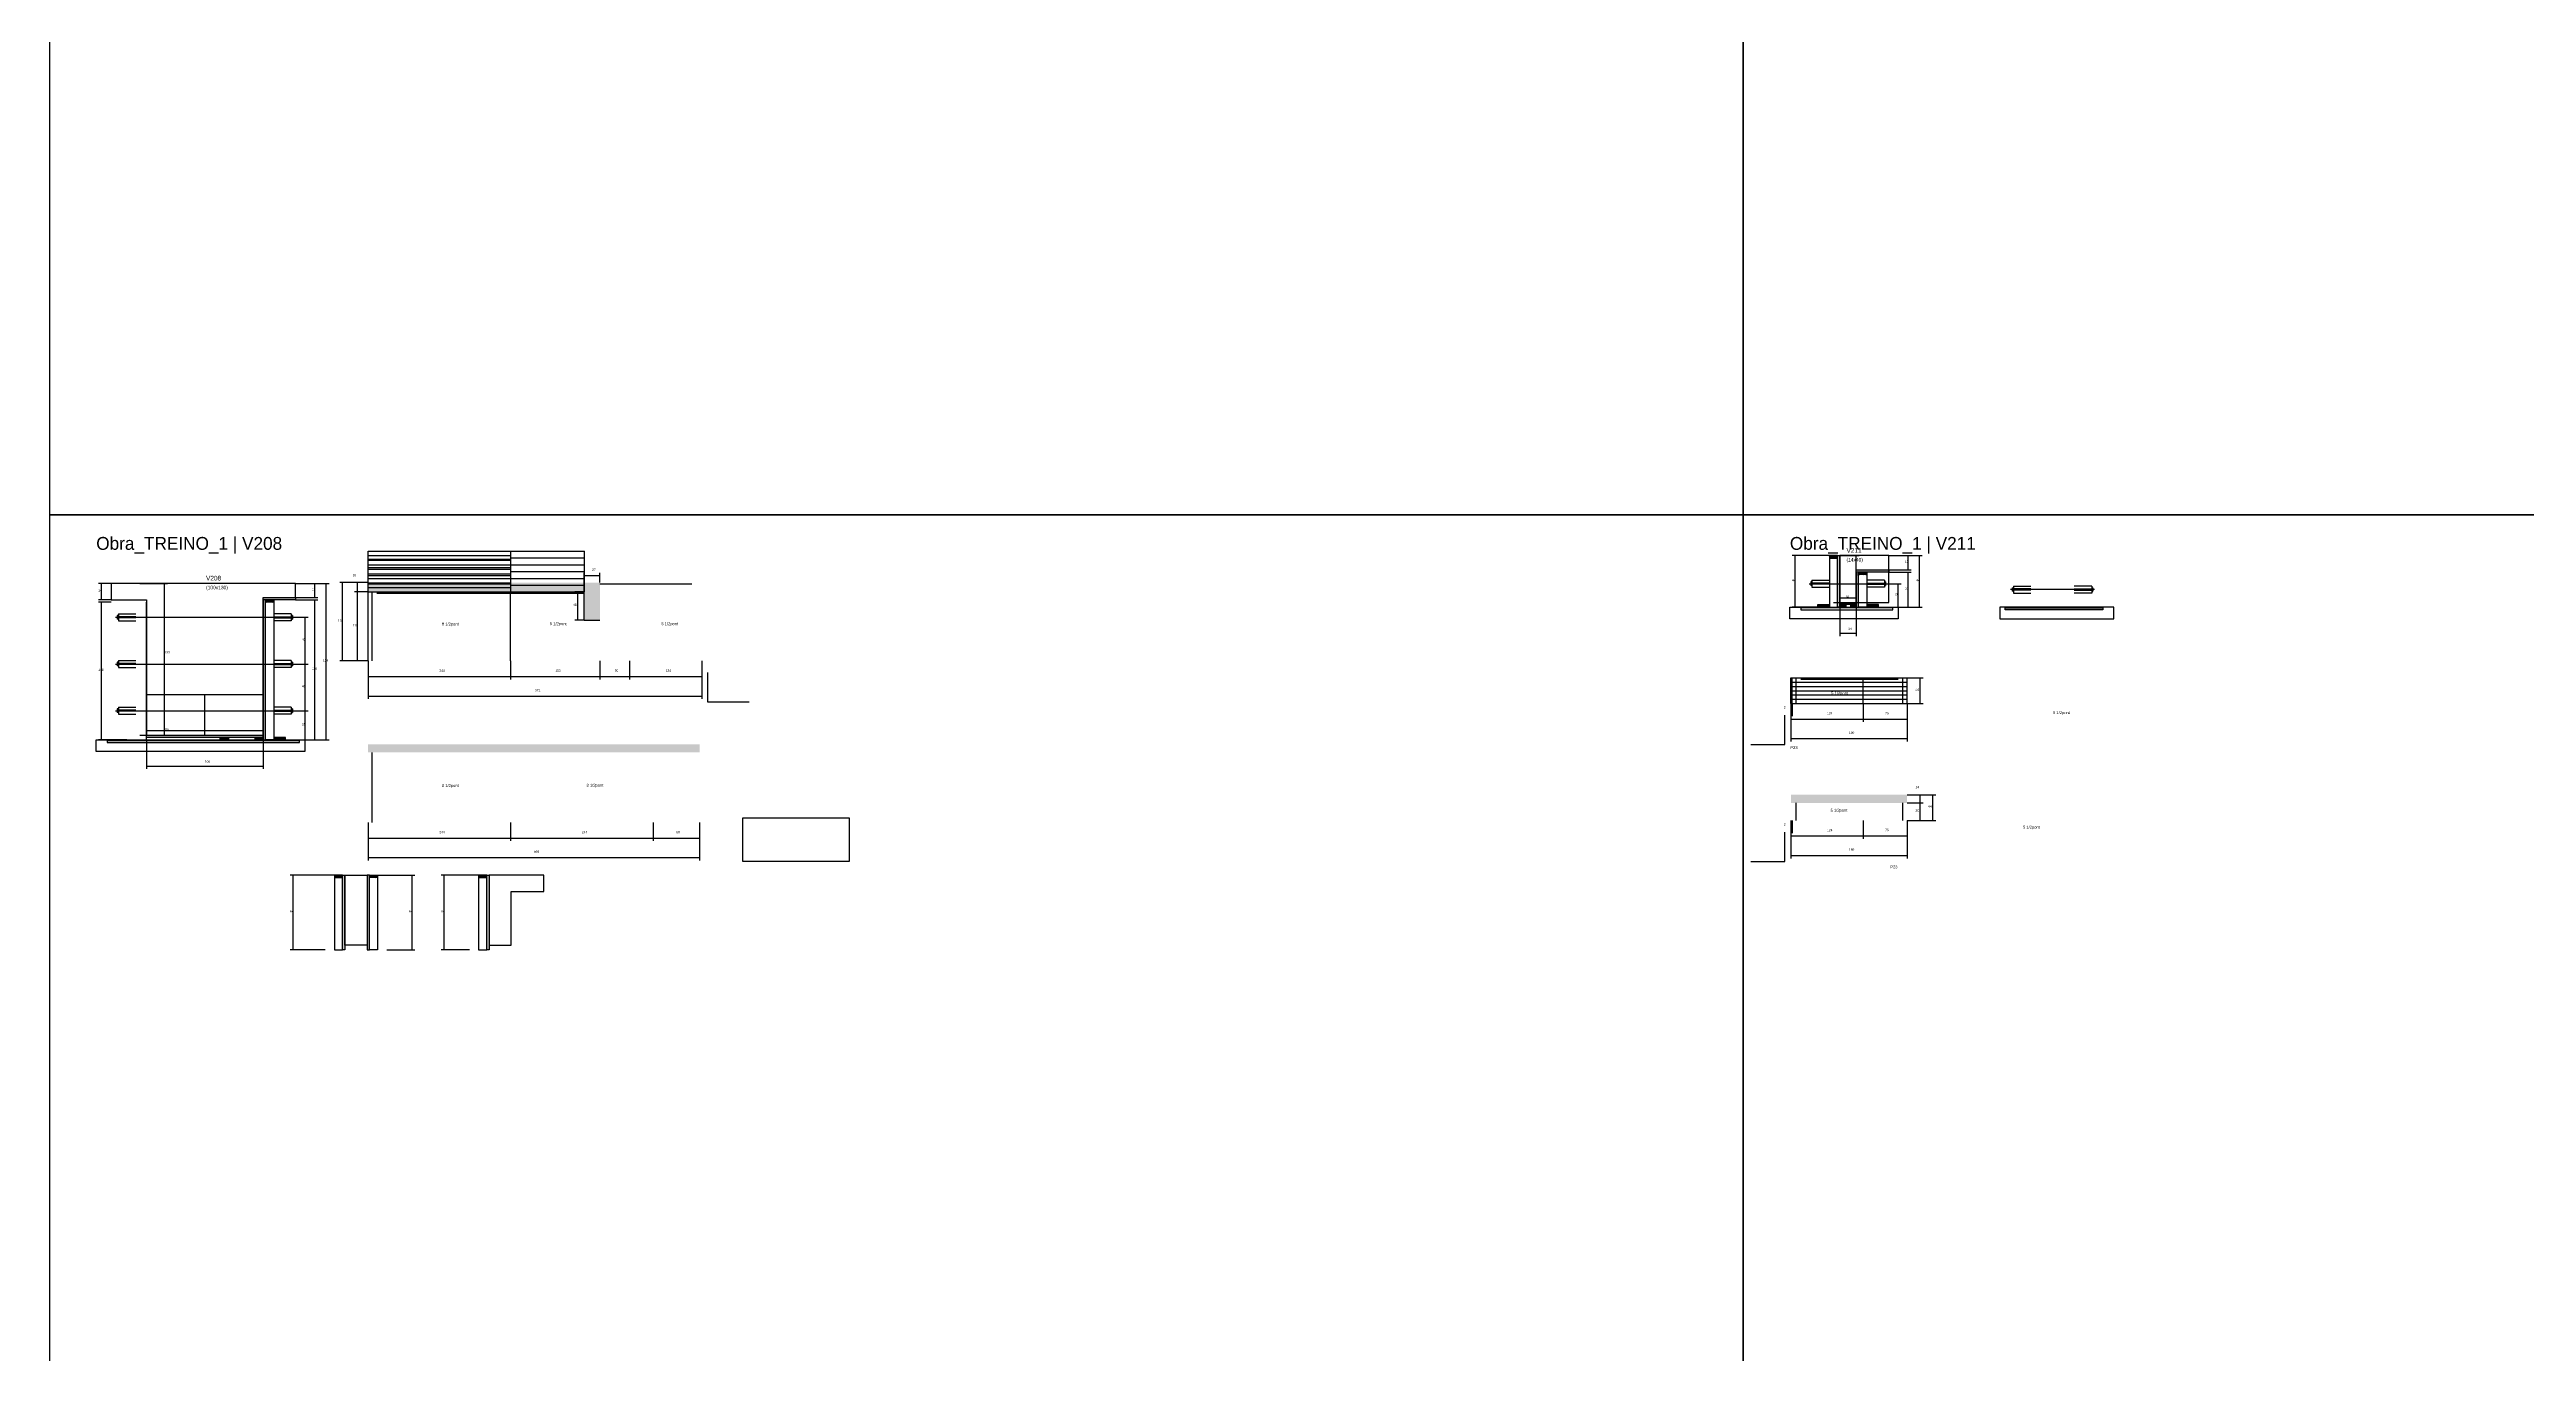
# Model space of a CAD drawing. Header units: metres. Extents: x -41 to 34840, y -36000 to 1848.
# Drawn here: x 0 to 4241, y -10436 to -8203 of the extents above; entities that cross this region are included whole.
import ezdxf

# ---------------------------------------------------------------- set-up
doc = ezdxf.new("R2010")
doc.units = ezdxf.units.M
for name, color, linetype in [('barrote', 126, 'Continuous'), ('CELL_BORDER', 8, 'Continuous'), ('CONCRETO', 251, 'Continuous'), ('COTA', 4, 'Continuous'), ('Cota Seção (2x)', 4, 'Continuous'), ('cotas', 4, 'Continuous'), ('Hachura', 253, 'Continuous'), ('LABEL_ID', 3, 'Continuous'), ('Madeira', 126, 'Continuous'), ('NOMENCLATURA', 7, 'Continuous'), ('Painéis', 200, 'Continuous'), ('SARR_2.2x7', 40, 'Continuous'), ('SCO-___-LAJ', 4, 'Continuous'), ('TENSOR', 2, 'Continuous'), ('Texto Seção', 7, 'Continuous')]:
    doc.layers.add(name, color=color, linetype=linetype)

msp = doc.modelspace()

# ---------------------------------------------------------------- hatches: boundary and pattern name
at = {"layer": 'COTA'}
h = msp.add_hatch(dxfattribs=at)
h.set_pattern_fill('AR-CONC', scale=0.03)
h.paths.add_polyline_path([(942.5, -9180.2), (942.5, -9116.2), (942.5, -9116.2), (545.5, -9116.2), (545.5, -9116.2), (545.5, -9132.2), (545.5, -9132.2), (915.5, -9132.2), (915.5, -9132.2), (915.5, -9180.2), (915.5, -9180.2), (942.5, -9180.2)])
h = msp.add_hatch(dxfattribs=at)
h.set_pattern_fill('AR-CONC', scale=0.03)
h.paths.add_polyline_path([(1113, -9392.9), (1113, -9406.9), (1113, -9406.9), (545.5, -9406.9), (545.5, -9406.9), (545.5, -9392.9), (545.5, -9392.9), (1113, -9392.9)])
h = msp.add_hatch(dxfattribs=at)
h.set_pattern_fill('AR-CONC', scale=0.03)
h.paths.add_polyline_path([(3180.6, -9493.3), (3180.6, -9479.3), (3180.6, -9479.3), (2981.6, -9479.3), (2981.6, -9479.3), (2981.6, -9493.3), (2981.6, -9493.3), (3180.6, -9493.3)])
at = {"layer": 'Hachura'}
h = msp.add_hatch(dxfattribs=at)
h.set_pattern_fill('ANSI31', scale=0.5)
h.paths.add_polyline_path([(3061.7, -9074.4), (3061.7, -9070), (3061.7, -9070), (3047.7, -9070), (3047.7, -9070), (3047.7, -9074.4), (3047.7, -9074.4), (3061.7, -9074.4)])
h = msp.add_hatch(color=8, dxfattribs=at)
h.dxf.hatch_style = 1
h.paths.add_polyline_path([(3061.7, -9070), (3065.7, -9070), (3065.7, -9070), (3065.7, -9158), (3065.7, -9158), (3061.7, -9158), (3061.7, -9158), (3061.7, -9070)])
h = msp.add_hatch(color=8, dxfattribs=at)
h.dxf.hatch_style = 1
h.paths.add_polyline_path([(3097.7, -9094), (3093.7, -9094), (3093.7, -9094), (3093.7, -9158), (3093.7, -9158), (3097.7, -9158), (3097.7, -9158), (3097.7, -9094)])
h = msp.add_hatch(color=8, dxfattribs=at)
h.dxf.hatch_style = 1
h.paths.add_polyline_path([(3093.7, -9098), (3093.7, -9094), (3093.7, -9094), (3149.3, -9094), (3149.3, -9094), (3149.3, -9098), (3149.3, -9098), (3093.7, -9098)])
h = msp.add_hatch(dxfattribs=at)
h.set_pattern_fill('ANSI31', scale=0.5)
h.paths.add_polyline_path([(3097.7, -9102.4), (3097.7, -9098), (3097.7, -9098), (3111.7, -9098), (3111.7, -9098), (3111.7, -9102.4), (3111.7, -9102.4), (3097.7, -9102.4)])
h = msp.add_hatch(color=8, dxfattribs=at)
h.dxf.hatch_style = 1
h.paths.add_polyline_path([(365.8, -9145.5), (365.8, -9141.5), (365.8, -9141.5), (421.4, -9141.5), (421.4, -9141.5), (421.4, -9145.5), (421.4, -9145.5), (365.8, -9145.5)])
h = msp.add_hatch(color=8, dxfattribs=at)
h.dxf.hatch_style = 1
h.paths.add_polyline_path([(369.8, -9145.5), (365.8, -9145.5), (365.8, -9145.5), (365.8, -9385.5), (365.8, -9385.5), (369.8, -9385.5), (369.8, -9385.5), (369.8, -9145.5)])
h = msp.add_hatch(dxfattribs=at)
h.set_pattern_fill('ANSI31', scale=0.5)
h.paths.add_polyline_path([(369.8, -9149.9), (369.8, -9145.5), (369.8, -9145.5), (383.8, -9145.5), (383.8, -9145.5), (383.8, -9149.9), (383.8, -9149.9), (369.8, -9149.9)])
h = msp.add_hatch(dxfattribs=at)
h.set_pattern_fill('ANSI31', scale=0.5)
h.paths.add_polyline_path([(3027.7, -9158), (3027.7, -9153.6), (3027.7, -9153.6), (3047.7, -9153.6), (3047.7, -9153.6), (3047.7, -9158), (3047.7, -9158), (3027.7, -9158)])
h = msp.add_hatch(color=8, dxfattribs=at)
h.dxf.hatch_style = 1
h.paths.add_polyline_path([(3065.7, -9153.6), (3065.7, -9150), (3065.7, -9150), (3093.7, -9150), (3093.7, -9150), (3093.7, -9153.6), (3093.7, -9153.6), (3065.7, -9153.6)])
h = msp.add_hatch(dxfattribs=at)
h.set_pattern_fill('ANSI31', scale=0.5)
h.paths.add_polyline_path([(3065.7, -9158), (3065.7, -9153.6), (3065.7, -9153.6), (3075.7, -9153.6), (3075.7, -9153.6), (3075.7, -9158), (3075.7, -9158), (3065.7, -9158)])
h = msp.add_hatch(dxfattribs=at)
h.set_pattern_fill('ANSI31', scale=0.5)
h.paths.add_polyline_path([(3093.7, -9158), (3093.7, -9153.6), (3093.7, -9153.6), (3083.7, -9153.6), (3083.7, -9153.6), (3083.7, -9158), (3083.7, -9158), (3093.7, -9158)])
h = msp.add_hatch(dxfattribs=at)
h.set_pattern_fill('ANSI31', scale=0.5)
h.paths.add_polyline_path([(3131.7, -9158), (3131.7, -9153.6), (3131.7, -9153.6), (3111.7, -9153.6), (3111.7, -9153.6), (3111.7, -9158), (3111.7, -9158), (3131.7, -9158)])
h = msp.add_hatch(color=8, dxfattribs=at)
h.dxf.hatch_style = 1
h.paths.add_polyline_path([(165.8, -9381.1), (165.8, -9377.5), (165.8, -9377.5), (365.8, -9377.5), (365.8, -9377.5), (365.8, -9381.1), (365.8, -9381.1), (165.8, -9381.1)])
h = msp.add_hatch(dxfattribs=at)
h.set_pattern_fill('ANSI31', scale=0.5)
h.paths.add_polyline_path([(292.2, -9385.5), (292.2, -9381.1), (292.2, -9381.1), (306.2, -9381.1), (306.2, -9381.1), (306.2, -9385.5), (306.2, -9385.5), (292.2, -9385.5)])
h = msp.add_hatch(dxfattribs=at)
h.set_pattern_fill('ANSI31', scale=0.5)
h.paths.add_polyline_path([(365.8, -9385.5), (365.8, -9381.1), (365.8, -9381.1), (351.8, -9381.1), (351.8, -9381.1), (351.8, -9385.5), (351.8, -9385.5), (365.8, -9385.5)])
h = msp.add_hatch(dxfattribs=at)
h.set_pattern_fill('ANSI31', scale=0.5)
h.paths.add_polyline_path([(403.8, -9385.5), (403.8, -9381.1), (403.8, -9381.1), (383.8, -9381.1), (383.8, -9381.1), (383.8, -9385.5), (383.8, -9385.5), (403.8, -9385.5)])
h = msp.add_hatch(dxfattribs=at)
h.set_pattern_fill('ANSI31', scale=0.5)
h.paths.add_polyline_path([(501.8, -9621.3), (501.8, -9616.9), (501.8, -9616.9), (487.8, -9616.9), (487.8, -9616.9), (487.8, -9621.3), (487.8, -9621.3), (501.8, -9621.3)])
h = msp.add_hatch(color=8, dxfattribs=at)
h.dxf.hatch_style = 1
h.paths.add_polyline_path([(501.8, -9616.9), (505.8, -9616.9), (505.8, -9616.9), (505.8, -9744.9), (505.8, -9744.9), (501.8, -9744.9), (501.8, -9744.9), (501.8, -9616.9)])
h = msp.add_hatch(color=8, dxfattribs=at)
h.dxf.hatch_style = 1
h.paths.add_polyline_path([(547.8, -9616.9), (543.8, -9616.9), (543.8, -9616.9), (543.8, -9744.9), (543.8, -9744.9), (547.8, -9744.9), (547.8, -9744.9), (547.8, -9616.9)])
h = msp.add_hatch(dxfattribs=at)
h.set_pattern_fill('ANSI31', scale=0.5)
h.paths.add_polyline_path([(547.8, -9621.3), (547.8, -9616.9), (547.8, -9616.9), (561.8, -9616.9), (561.8, -9616.9), (561.8, -9621.3), (561.8, -9621.3), (547.8, -9621.3)])
h = msp.add_hatch(dxfattribs=at)
h.set_pattern_fill('ANSI31', scale=0.5)
h.paths.add_polyline_path([(748.7, -9621.3), (748.7, -9616.9), (748.7, -9616.9), (734.7, -9616.9), (734.7, -9616.9), (734.7, -9621.3), (734.7, -9621.3), (748.7, -9621.3)])
h = msp.add_hatch(color=8, dxfattribs=at)
h.dxf.hatch_style = 1
h.paths.add_polyline_path([(748.7, -9616.9), (752.7, -9616.9), (752.7, -9616.9), (752.7, -9744.9), (752.7, -9744.9), (748.7, -9744.9), (748.7, -9744.9), (748.7, -9616.9)])

# ---------------------------------------------------------------- linework, layer by layer
for p, q in [((3015.7, -9115), (3015.7, -9121)), ((3017.7, -9115), (3015.7, -9115)), ((3017.7, -9112), (3017.7, -9124)), ((3017.7, -9112), (3047.7, -9112)), ((3047.7, -9117), (3017.7, -9117)), ((3141.7, -9112), (3111.7, -9112)), ((3111.7, -9117), (3141.7, -9117)), ((3141.7, -9112), (3141.7, -9124)), ((3143.7, -9115), (3141.7, -9115)), ((3143.7, -9115), (3143.7, -9121)), ((3017.7, -9121), (3015.7, -9121)), ((3047.7, -9119), (3017.7, -9119)), ((3017.7, -9124), (3047.7, -9124)), ((3111.7, -9119), (3141.7, -9119)), ((3141.7, -9124), (3111.7, -9124)), ((3141.7, -9121), (3143.7, -9121)), ((3360.8, -9125), (3360.8, -9131)), ((3360.8, -9125), (3362.8, -9125)), ((3362.8, -9131), (3360.8, -9131)), ((3362.8, -9122), (3362.8, -9134)), ((3362.8, -9122), (3392.8, -9122)), ((3392.8, -9127), (3362.8, -9127)), ((3392.8, -9129), (3362.8, -9129)), ((3362.8, -9134), (3392.8, -9134)), ((3496.8, -9122), (3466.8, -9122)), ((3466.8, -9127), (3496.8, -9127)), ((3466.8, -9129), (3496.8, -9129)), ((3496.8, -9134), (3466.8, -9134)), ((3496.8, -9122), (3496.8, -9134)), ((3496.8, -9125), (3498.8, -9125)), ((3496.8, -9131), (3498.8, -9131)), ((3498.8, -9125), (3498.8, -9131)), ((115.8, -9172.5), (115.8, -9178.5)), ((117.8, -9172.5), (115.8, -9172.5)), ((117.8, -9178.5), (115.8, -9178.5)), ((117.8, -9169.5), (117.8, -9181.5)), ((117.8, -9169.5), (147.8, -9169.5)), ((147.8, -9174.5), (117.8, -9174.5)), ((147.8, -9176.5), (117.8, -9176.5)), ((117.8, -9181.5), (147.8, -9181.5)), ((413.8, -9169.5), (383.8, -9169.5)), ((383.8, -9174.5), (413.8, -9174.5)), ((383.8, -9176.5), (413.8, -9176.5)), ((413.8, -9181.5), (383.8, -9181.5)), ((413.8, -9169.5), (413.8, -9181.5)), ((415.8, -9172.5), (413.8, -9172.5)), ((413.8, -9178.5), (415.8, -9178.5)), ((415.8, -9172.5), (415.8, -9178.5)), ((115.8, -9252.5), (115.8, -9258.5)), ((117.8, -9252.5), (115.8, -9252.5)), ((117.8, -9258.5), (115.8, -9258.5)), ((117.8, -9249.5), (117.8, -9261.5)), ((117.8, -9249.5), (147.8, -9249.5)), ((147.8, -9254.5), (117.8, -9254.5)), ((147.8, -9256.5), (117.8, -9256.5)), ((117.8, -9261.5), (147.8, -9261.5)), ((413.8, -9249.5), (383.8, -9249.5)), ((383.8, -9254.5), (413.8, -9254.5)), ((383.8, -9256.5), (413.8, -9256.5)), ((413.8, -9261.5), (383.8, -9261.5)), ((413.8, -9249.5), (413.8, -9261.5)), ((415.8, -9252.5), (413.8, -9252.5)), ((413.8, -9258.5), (415.8, -9258.5)), ((415.8, -9252.5), (415.8, -9258.5)), ((117.8, -9329.5), (117.8, -9341.5)), ((117.8, -9329.5), (147.8, -9329.5)), ((413.8, -9329.5), (383.8, -9329.5)), ((413.8, -9329.5), (413.8, -9341.5)), ((115.8, -9332.5), (115.8, -9338.5)), ((117.8, -9332.5), (115.8, -9332.5)), ((117.8, -9338.5), (115.8, -9338.5)), ((147.8, -9334.5), (117.8, -9334.5)), ((147.8, -9336.5), (117.8, -9336.5)), ((117.8, -9341.5), (147.8, -9341.5)), ((383.8, -9334.5), (413.8, -9334.5)), ((383.8, -9336.5), (413.8, -9336.5)), ((413.8, -9341.5), (383.8, -9341.5)), ((415.8, -9332.5), (413.8, -9332.5)), ((413.8, -9338.5), (415.8, -9338.5)), ((415.8, -9332.5), (415.8, -9338.5))]:
    msp.add_line(p, q)
at = {"layer": 'barrote'}
for points in [[(3165.2, -9178), (2980, -9178), (2980, -9158), (3165.2, -9158)], [(3339.3, -9178), (3534.5, -9178), (3534.5, -9158), (3339.3, -9158)], [(437.2, -9405.5), (80, -9405.5), (80, -9385.5), (437.2, -9385.5)]]:
    msp.add_lwpolyline(points, close=True, dxfattribs=at)
at = {"layer": 'CELL_BORDER'}
for points in [[(0, -9000), (2900, -9000), (2900, -7200), (0, -7200)], [(2900, -9000), (5800, -9000), (5800, -7200), (2900, -7200)], [(0, -10800), (2900, -10800), (2900, -9000), (0, -9000)], [(2900, -10800), (5800, -10800), (5800, -9000), (2900, -9000)]]:
    msp.add_lwpolyline(points, close=True, dxfattribs=at)
at = {"layer": 'CONCRETO'}
for points in [[(3149.3, -9094), (3149.3, -9070), (3065.7, -9070), (3065.7, -9098), (3065.7, -9098), (3065.7, -9150), (3093.7, -9150), (3093.7, -9094)], [(3065.7, -9150), (3149.3, -9150), (3149.3, -9070), (3065.7, -9070)], [(421.4, -9141.5), (421.4, -9117.5), (105.8, -9117.5), (105.8, -9145.5), (165.8, -9145.5), (165.8, -9377.5), (365.8, -9377.5), (365.8, -9141.5)], [(505.8, -9616.9), (505.8, -9616.9), (543.8, -9616.9), (543.8, -9644.9), (543.8, -9644.9), (543.8, -9736.9), (505.8, -9736.9), (505.8, -9616.9)], [(846.3, -9644.9), (846.3, -9616.9), (752.7, -9616.9), (752.7, -9644.9), (752.7, -9644.9), (752.7, -9736.9), (790.7, -9736.9), (790.7, -9644.9)]]:
    msp.add_lwpolyline(points, close=True, dxfattribs=at)
at = {"layer": 'COTA'}
for p, q in [((3047.7, -9070), (2983.9, -9070)), ((2988.9, -9158), (2988.9, -9070)), ((3149.3, -9070), (3206.7, -9070)), ((3149.3, -9070), (3187.4, -9070)), ((3182.4, -9094), (3182.4, -9070)), ((3201.7, -9158), (3201.7, -9070)), ((105.8, -9117.5), (83.9, -9117.5)), ((88.9, -9145.5), (88.9, -9117.5)), ((421.4, -9117.5), (478.7, -9117.5)), ((421.4, -9117.5), (459.4, -9117.5)), ((454.4, -9141.5), (454.4, -9117.5)), ((473.7, -9385.5), (473.7, -9117.5)), ((3147, -9118), (3170.6, -9118)), ((3149.3, -9094), (3187.4, -9094)), ((3149.3, -9098), (3187.4, -9098)), ((3165.6, -9158), (3165.6, -9118)), ((3182.4, -9158), (3182.4, -9098)), ((105.8, -9145.5), (83.9, -9145.5)), ((105.8, -9149.5), (83.9, -9149.5)), ((88.9, -9385.5), (88.9, -9149.5)), ((421.4, -9141.5), (459.4, -9141.5)), ((421.4, -9145.5), (459.4, -9145.5)), ((454.4, -9385.5), (454.4, -9145.5)), ((3032.1, -9158), (2983.9, -9158)), ((3065.7, -9158), (3065.7, -9207.7)), ((3093.7, -9158), (3093.7, -9207.7)), ((3127.3, -9158), (3206.7, -9158)), ((3127.3, -9158), (3187.4, -9158)), ((3147, -9158), (3170.6, -9158)), ((419.1, -9175.5), (442.6, -9175.5)), ((437.6, -9255.5), (437.6, -9175.5)), ((3065.7, -9202.7), (3093.7, -9202.7)), ((419.1, -9255.5), (442.6, -9255.5)), ((419.1, -9255.5), (442.6, -9255.5)), ((437.6, -9335.5), (437.6, -9255.5)), ((545.5, -9250.2), (545.5, -9281.8)), ((545.5, -9250.2), (545.5, -9315.3)), ((545.5, -9276.8), (789.5, -9276.8)), ((789.5, -9250.2), (789.5, -9281.8)), ((789.5, -9250.2), (789.5, -9281.8)), ((789.5, -9276.8), (942.5, -9276.8)), ((942.5, -9250.2), (942.5, -9281.8)), ((993, -9250.2), (993, -9281.8)), ((993, -9276.8), (1117, -9276.8)), ((1117, -9250.2), (1117, -9281.8)), ((1117, -9250.2), (1117, -9315.3)), ((3180.6, -9279.2), (3208, -9279.2)), ((3203, -9323.2), (3203, -9279.2)), ((545.5, -9310.3), (1117, -9310.3)), ((2981.6, -9323.2), (2981.6, -9354.7)), ((2981.6, -9323.2), (2981.6, -9388.3)), ((2981.6, -9323.2), (2981.6, -9344.9)), ((2983.6, -9323.2), (2983.6, -9344.9)), ((3105.6, -9323.2), (3105.6, -9354.7)), ((3105.6, -9323.2), (3105.6, -9354.7)), ((3180.6, -9323.2), (3180.6, -9354.7)), ((3180.6, -9323.2), (3180.6, -9388.3)), ((3180.6, -9323.2), (3208, -9323.2)), ((419.1, -9335.5), (442.6, -9335.5)), ((419.1, -9335.5), (442.6, -9335.5)), ((437.6, -9385.5), (437.6, -9335.5)), ((2981.6, -9339.9), (2983.6, -9339.9)), ((2981.6, -9349.7), (3105.6, -9349.7)), ((3105.6, -9349.7), (3180.6, -9349.7)), ((132.2, -9385.5), (83.9, -9385.5)), ((165.8, -9385.5), (165.8, -9435.2)), ((365.8, -9385.5), (365.8, -9435.2)), ((399.4, -9385.5), (478.7, -9385.5)), ((399.4, -9385.5), (459.4, -9385.5)), ((419.1, -9385.5), (442.6, -9385.5)), ((2981.6, -9383.3), (3180.6, -9383.3)), ((165.8, -9430.2), (365.8, -9430.2)), ((3180.6, -9479.3), (3208, -9479.3)), ((3180.6, -9479.3), (3229.6, -9479.3)), ((3180.6, -9493.3), (3208, -9493.3)), ((3180.6, -9493.3), (3208, -9493.3)), ((3203, -9493.3), (3203, -9479.3)), ((3203, -9523.3), (3203, -9493.3)), ((3224.6, -9523.3), (3224.6, -9479.3)), ((545.5, -9526.9), (545.5, -9558.4)), ((545.5, -9526.9), (545.5, -9591.9)), ((789.5, -9526.9), (789.5, -9558.4)), ((789.5, -9526.9), (789.5, -9558.4)), ((1033.5, -9526.9), (1033.5, -9558.4)), ((1033.5, -9526.9), (1033.5, -9558.4)), ((1113, -9526.9), (1113, -9558.4)), ((1113, -9526.9), (1113, -9591.9)), ((2981.6, -9523.3), (2981.6, -9554.8)), ((2981.6, -9523.3), (2981.6, -9588.4)), ((2981.6, -9523.3), (2981.6, -9545)), ((2981.6, -9540), (2983.6, -9540)), ((2983.6, -9523.3), (2983.6, -9545)), ((3105.6, -9523.3), (3105.6, -9554.8)), ((3105.6, -9523.3), (3105.6, -9554.8)), ((3180.6, -9523.3), (3180.6, -9554.8)), ((3180.6, -9523.3), (3180.6, -9588.4)), ((3180.6, -9523.3), (3208, -9523.3)), ((3180.6, -9523.3), (3229.6, -9523.3)), ((545.5, -9553.4), (789.5, -9553.4)), ((789.5, -9553.4), (1033.5, -9553.4)), ((1033.5, -9553.4), (1113, -9553.4)), ((2981.6, -9549.8), (3105.6, -9549.8)), ((2981.6, -9583.4), (3180.6, -9583.4)), ((3105.6, -9549.8), (3180.6, -9549.8)), ((487.8, -9616.9), (412.1, -9616.9)), ((417.1, -9744.9), (417.1, -9616.9)), ((545.5, -9586.9), (1113, -9586.9)), ((561.8, -9616.9), (625.7, -9616.9)), ((620.7, -9744.9), (620.7, -9616.9)), ((734.7, -9616.9), (670.8, -9616.9)), ((675.8, -9744.9), (675.8, -9616.9)), ((472.2, -9744.9), (412.1, -9744.9)), ((577.4, -9744.9), (625.7, -9744.9)), ((719.1, -9744.9), (670.8, -9744.9))]:
    msp.add_line(p, q, dxfattribs=at)
at = {"layer": 'Cota Seção (2x)'}
for p, q in [((3054.7, -9070), (3098.7, -9070)), ((3093.7, -9150), (3093.7, -9070)), ((154.8, -9117.5), (201.8, -9117.5)), ((196.8, -9377.5), (196.8, -9117.5)), ((545.5, -9116.2), (496.9, -9116.2)), ((501.9, -9250.2), (501.9, -9116.2)), ((545.5, -9116.2), (522.1, -9116.2)), ((527.1, -9132.2), (527.1, -9116.2)), ((915.5, -9132.2), (915.5, -9099.2)), ((915.5, -9104.2), (942.5, -9104.2)), ((942.5, -9116.2), (942.5, -9099.2)), ((545.5, -9132.2), (522.1, -9132.2)), ((545.5, -9132.2), (522.1, -9132.2)), ((527.1, -9250.2), (527.1, -9132.2)), ((915.5, -9132.2), (899.4, -9132.2)), ((904.4, -9180.2), (904.4, -9132.2)), ((3054.7, -9150), (3098.7, -9150)), ((3065.7, -9158), (3065.7, -9137)), ((3065.7, -9142), (3093.7, -9142)), ((3093.7, -9158), (3093.7, -9137)), ((915.5, -9180.2), (899.4, -9180.2)), ((545.5, -9250.2), (496.9, -9250.2)), ((545.5, -9250.2), (522.1, -9250.2)), ((942.5, -9250.2), (942.5, -9281.8)), ((942.5, -9276.8), (993, -9276.8)), ((993, -9250.2), (993, -9281.8)), ((165.8, -9385.5), (165.8, -9364.5)), ((165.8, -9369.5), (365.8, -9369.5)), ((365.8, -9385.5), (365.8, -9364.5)), ((154.8, -9377.5), (201.8, -9377.5))]:
    msp.add_line(p, q, dxfattribs=at)
at = {"layer": 'Cotas'}
msp.add_lwpolyline([(1187.2, -9518.6), (1369.1, -9518.6), (1369.1, -9593.8), (1187.2, -9593.8)], close=True, dxfattribs=at)
at = {"layer": 'Madeira'}
for points in [[(3061.7, -9074.4), (3061.7, -9070), (3047.7, -9070), (3047.7, -9074.4)], [(3061.7, -9070), (3047.7, -9070), (3047.7, -9158), (3061.7, -9158)], [(3097.7, -9102.4), (3097.7, -9098), (3111.7, -9098), (3111.7, -9102.4)], [(3097.7, -9098), (3111.7, -9098), (3111.7, -9158), (3097.7, -9158)], [(369.8, -9149.9), (369.8, -9145.5), (383.8, -9145.5), (383.8, -9149.9)], [(369.8, -9145.5), (383.8, -9145.5), (383.8, -9385.5), (369.8, -9385.5)], [(3165.2, -9178), (2980, -9178), (2980, -9158), (3165.2, -9158)], [(3027.7, -9158), (3027.7, -9153.6), (3047.7, -9153.6), (3047.7, -9158)], [(3065.7, -9158), (3065.7, -9153.6), (3075.7, -9153.6), (3075.7, -9158)], [(3093.7, -9158), (3093.7, -9153.6), (3083.7, -9153.6), (3083.7, -9158)], [(3131.7, -9158), (3131.7, -9153.6), (3111.7, -9153.6), (3111.7, -9158)], [(437.2, -9405.5), (80, -9405.5), (80, -9385.5), (437.2, -9385.5)], [(292.2, -9385.5), (292.2, -9381.1), (306.2, -9381.1), (306.2, -9385.5)], [(365.8, -9385.5), (365.8, -9381.1), (351.8, -9381.1), (351.8, -9385.5)], [(403.8, -9385.5), (403.8, -9381.1), (383.8, -9381.1), (383.8, -9385.5)], [(501.8, -9621.3), (501.8, -9616.9), (487.8, -9616.9), (487.8, -9621.3)], [(501.8, -9616.9), (487.8, -9616.9), (487.8, -9744.9), (501.8, -9744.9)], [(547.8, -9621.3), (547.8, -9616.9), (561.8, -9616.9), (561.8, -9621.3)], [(547.8, -9616.9), (561.8, -9616.9), (561.8, -9744.9), (547.8, -9744.9)], [(748.7, -9621.3), (748.7, -9616.9), (734.7, -9616.9), (734.7, -9621.3)], [(748.7, -9616.9), (734.7, -9616.9), (734.7, -9744.9), (748.7, -9744.9)]]:
    msp.add_lwpolyline(points, close=True, dxfattribs=at)
at = {"layer": 'NOMENCLATURA'}
for p, q in [((1127.2, -9320.6), (1127.2, -9270.2)), ((1197.7, -9320.6), (1127.2, -9320.6)), ((2971.4, -9393.5), (2971.4, -9343.1)), ((2913.2, -9393.5), (2971.4, -9393.5)), ((2971.4, -9593.6), (2971.4, -9543.2)), ((2913.2, -9593.6), (2971.4, -9593.6))]:
    msp.add_line(p, q, dxfattribs=at)
at = {"layer": 'Painéis'}
for p, q in [((545.5, -9062.2), (789.8, -9062.2)), ((545.5, -9132.2), (545.5, -9062.2)), ((789.8, -9132.2), (789.8, -9062.2)), ((789.8, -9062.2), (915.8, -9062.2)), ((789.8, -9132.2), (789.8, -9062.2)), ((915.8, -9132.2), (915.8, -9062.2)), ((3065.7, -9158), (3065.7, -9070)), ((3093.7, -9094), (3149.3, -9094)), ((3093.7, -9098), (3093.7, -9094)), ((3093.7, -9158), (3093.7, -9098)), ((3149.3, -9098), (3149.3, -9094)), ((105.8, -9145.5), (165.8, -9145.5)), ((165.8, -9385.5), (165.8, -9149.5)), ((365.8, -9141.5), (421.4, -9141.5)), ((365.8, -9385.5), (365.8, -9145.5)), ((545.5, -9132.2), (915.5, -9132.2)), ((545.5, -9250.2), (545.5, -9132.2)), ((545.5, -9132.2), (789.8, -9132.2)), ((789.5, -9250.2), (789.5, -9132.2)), ((789.8, -9132.2), (915.8, -9132.2)), ((915.5, -9180.2), (915.5, -9132.2)), ((3065.7, -9150), (3093.7, -9150)), ((3065.7, -9153.6), (3065.7, -9150)), ((3093.7, -9153.6), (3093.7, -9150)), ((915.5, -9180.2), (942.5, -9180.2)), ((2981.6, -9279.2), (3180.6, -9279.2)), ((2981.6, -9323.2), (2981.6, -9279.2)), ((2983.6, -9323.2), (2983.6, -9279.2)), ((3105.6, -9323.2), (3105.6, -9279.2)), ((3180.6, -9323.2), (3180.6, -9279.2)), ((165.8, -9307.5), (265.8, -9307.5)), ((165.8, -9377.5), (165.8, -9307.5)), ((265.8, -9377.5), (265.8, -9307.5)), ((265.8, -9307.5), (365.8, -9307.5)), ((265.8, -9377.5), (265.8, -9307.5)), ((365.8, -9377.5), (365.8, -9307.5)), ((2981.6, -9323.2), (3180.6, -9323.2)), ((165.8, -9377.5), (365.8, -9377.5)), ((165.8, -9381.1), (165.8, -9377.5)), ((165.8, -9377.5), (265.8, -9377.5)), ((265.8, -9377.5), (365.8, -9377.5)), ((365.8, -9381.1), (365.8, -9377.5))]:
    msp.add_line(p, q, dxfattribs=at)
for points in [[(3061.7, -9070), (3065.7, -9070), (3065.7, -9158), (3061.7, -9158)], [(3093.7, -9098), (3093.7, -9094), (3149.3, -9094), (3149.3, -9098)], [(3097.7, -9098), (3093.7, -9098), (3093.7, -9158), (3097.7, -9158)], [(365.8, -9145.5), (365.8, -9141.5), (421.4, -9141.5), (421.4, -9145.5)], [(369.8, -9145.5), (365.8, -9145.5), (365.8, -9385.5), (369.8, -9385.5)], [(3065.7, -9153.6), (3065.7, -9150), (3093.7, -9150), (3093.7, -9153.6)], [(165.8, -9381.1), (165.8, -9377.5), (365.8, -9377.5), (365.8, -9381.1)], [(501.8, -9616.9), (505.8, -9616.9), (505.8, -9744.9), (501.8, -9744.9)], [(547.8, -9616.9), (543.8, -9616.9), (543.8, -9744.9), (547.8, -9744.9)], [(748.7, -9616.9), (752.7, -9616.9), (752.7, -9744.9), (748.7, -9744.9)]]:
    msp.add_lwpolyline(points, close=True, dxfattribs=at)
at = {"layer": 'SARR_2.2x7'}
for p, q in [((546.5, -9070), (788.8, -9070)), ((790.8, -9073.9), (914.8, -9073.9)), ((546.5, -9076.2), (788.8, -9076.2)), ((546.5, -9077.8), (788.8, -9077.8)), ((546.5, -9085.6), (788.8, -9085.6)), ((546.5, -9090.2), (788.8, -9090.2)), ((546.5, -9093.3), (788.8, -9093.3)), ((546.5, -9101.1), (788.8, -9101.1)), ((546.5, -9104.2), (788.8, -9104.2)), ((546.5, -9108.9), (788.8, -9108.9)), ((546.5, -9116.7), (788.8, -9116.7)), ((546.5, -9118.2), (788.8, -9118.2)), ((790.8, -9085.6), (914.8, -9085.6)), ((790.8, -9097.2), (914.8, -9097.2)), ((790.8, -9108.9), (914.8, -9108.9)), ((942.5, -9118.4), (993, -9118.4)), ((993, -9118.4), (1100, -9118.4)), ((546.5, -9124.4), (788.8, -9124.4)), ((552.5, -9250.2), (552.5, -9132.2)), ((560.5, -9134.4), (789.5, -9134.4)), ((789.5, -9134.4), (915.5, -9134.4)), ((790.8, -9120.6), (914.8, -9120.6)), ((2982.6, -9286.5), (3104.6, -9286.5)), ((2990.6, -9323.2), (2990.6, -9279.2)), ((2998.6, -9281.4), (3105.6, -9281.4)), ((3105.6, -9281.4), (3165.6, -9281.4)), ((3106.6, -9286.5), (3179.6, -9286.5)), ((3173.6, -9323.2), (3173.6, -9279.2)), ((2982.6, -9293.9), (3104.6, -9293.9)), ((2982.6, -9301.2), (3104.6, -9301.2)), ((2982.6, -9308.5), (3104.6, -9308.5)), ((2982.6, -9315.9), (3104.6, -9315.9)), ((3106.6, -9293.9), (3179.6, -9293.9)), ((3106.6, -9301.2), (3179.6, -9301.2)), ((3106.6, -9308.5), (3179.6, -9308.5)), ((3106.6, -9315.9), (3179.6, -9315.9)), ((552.5, -9526.9), (552.5, -9406.9)), ((2990.6, -9523.3), (2990.6, -9493.3)), ((3173.6, -9523.3), (3173.6, -9493.3))]:
    msp.add_line(p, q, dxfattribs=at)
at = {"layer": 'SCO-___-LAJ'}
for points in [[(3156.2, -9159.3), (2998.9, -9159.3), (2998.9, -9162.5), (3156.2, -9162.5)], [(3348.3, -9159.3), (3515.6, -9159.3), (3515.6, -9162.5), (3348.3, -9162.5)], [(428.2, -9386.8), (98.9, -9386.8), (98.9, -9390), (428.2, -9390)]]:
    msp.add_lwpolyline(points, close=True, dxfattribs=at)
at = {"layer": 'TENSOR'}
for p, q in [((3012.7, -9118), (3147, -9118)), ((3501.8, -9128), (3357.5, -9128)), ((112.8, -9175.5), (419.1, -9175.5)), ((112.8, -9255.5), (419.1, -9255.5)), ((112.8, -9335.5), (419.1, -9335.5))]:
    msp.add_line(p, q, dxfattribs=at)

# ---------------------------------------------------------------- texts
at = {"layer": 'COTA'}
for s, p in [('44', (2983.4, -9114)), ('12', (3176.9, -9082)), ('44', (3196.2, -9114)), ('14', (83.4, -9131.5)), ('12', (448.9, -9129.5)), ('20', (3160.1, -9138)), ('30', (3176.9, -9128)), ('14', (3079.7, -9197.2)), ('40', (432.1, -9215.5)), ('118', (83.4, -9267.5)), ('120', (448.9, -9265.5)), ('134', (468.2, -9251.5)), ('244', (667.5, -9268.7)), ('153', (866, -9268.6)), ('124', (1055, -9268.7)), ('40', (432.1, -9295.5)), ('572', (831.2, -9302.2)), ('2', (2969.5, -9331.9)), ('44', (3194.9, -9301.2)), ('25', (432.1, -9360.5)), ('124', (3043.6, -9341.7)), ('199', (3081.1, -9375.2)), ('75', (3143.1, -9341.6)), ('100', (265.8, -9424.7)), ('14', (3194.9, -9468.2)), ('44', (3216.5, -9501.3)), ('244', (667.5, -9545.3)), ('244', (911.5, -9545.3)), ('80', (1073.2, -9545.3)), ('2', (2969.5, -9532)), ('124', (3043.6, -9541.8)), ('75', (3143.1, -9541.7)), ('30', (3194.8, -9508.3)), ('568', (829.2, -9578.8)), ('199', (3081.1, -9575.3)), ('64', (411.6, -9680.9)), ('64', (615.2, -9680.9)), ('64', (670.3, -9680.9))]:
    msp.add_text(s, height=4, dxfattribs=at).set_placement(p)
at = {"layer": 'Cota Seção (2x)'}
for s, p in [('16', (519, -9105.2)), ('27', (929, -9096.2)), ('40', (3093.7, -9104.2)), ('48', (896.3, -9156.2)), ('14', (3074.7, -9142)), ('134', (493.7, -9183.2)), ('118', (519, -9191.2)), ('130', (196.8, -9237.4)), ('50', (967.7, -9268.7)), ('100', (194.8, -9369.5))]:
    msp.add_text(s, height=4, dxfattribs=at).set_placement(p)
at = {"layer": 'LABEL_ID'}
for s, p in [('Obra_TREINO_1 | V208', (80, -9060)), ('Obra_TREINO_1 | V211', (2980, -9060))]:
    msp.add_text(s, height=22, dxfattribs=at).set_placement(p)
at = {"layer": 'NOMENCLATURA'}
for s, p in [('8 1/2pont', (671.8, -9189.6)), ('5 1/2pont', (856.6, -9189)), ('5 1/2pont', (1047.6, -9189)), ('5 1/2pont', (3050.6, -9308)), ('5 1/2pont', (3430.6, -9341.3)), ('P23', (2980.8, -9401.2)), ('8 1/2pont', (671.8, -9466.2)), ('8 1/2pont', (919.5, -9465.6)), ('5 1/2pont', (3049.6, -9508.4)), ('5 1/2pont', (3379.1, -9537.3)), ('P23', (3151.9, -9605.4))]:
    msp.add_text(s, height=5, dxfattribs=at).set_placement(p)
at = {"layer": 'Texto Seção'}
for s, height, p in [('V211', 8, (3076.9, -9065)), ('(14x40)', 6, (3076.9, -9080)), ('V208', 8, (268, -9112.5)), ('(100x130)', 6, (268, -9127.5))]:
    msp.add_text(s, height=height, dxfattribs=at).set_placement(p)

doc.saveas('drawing.dxf')
